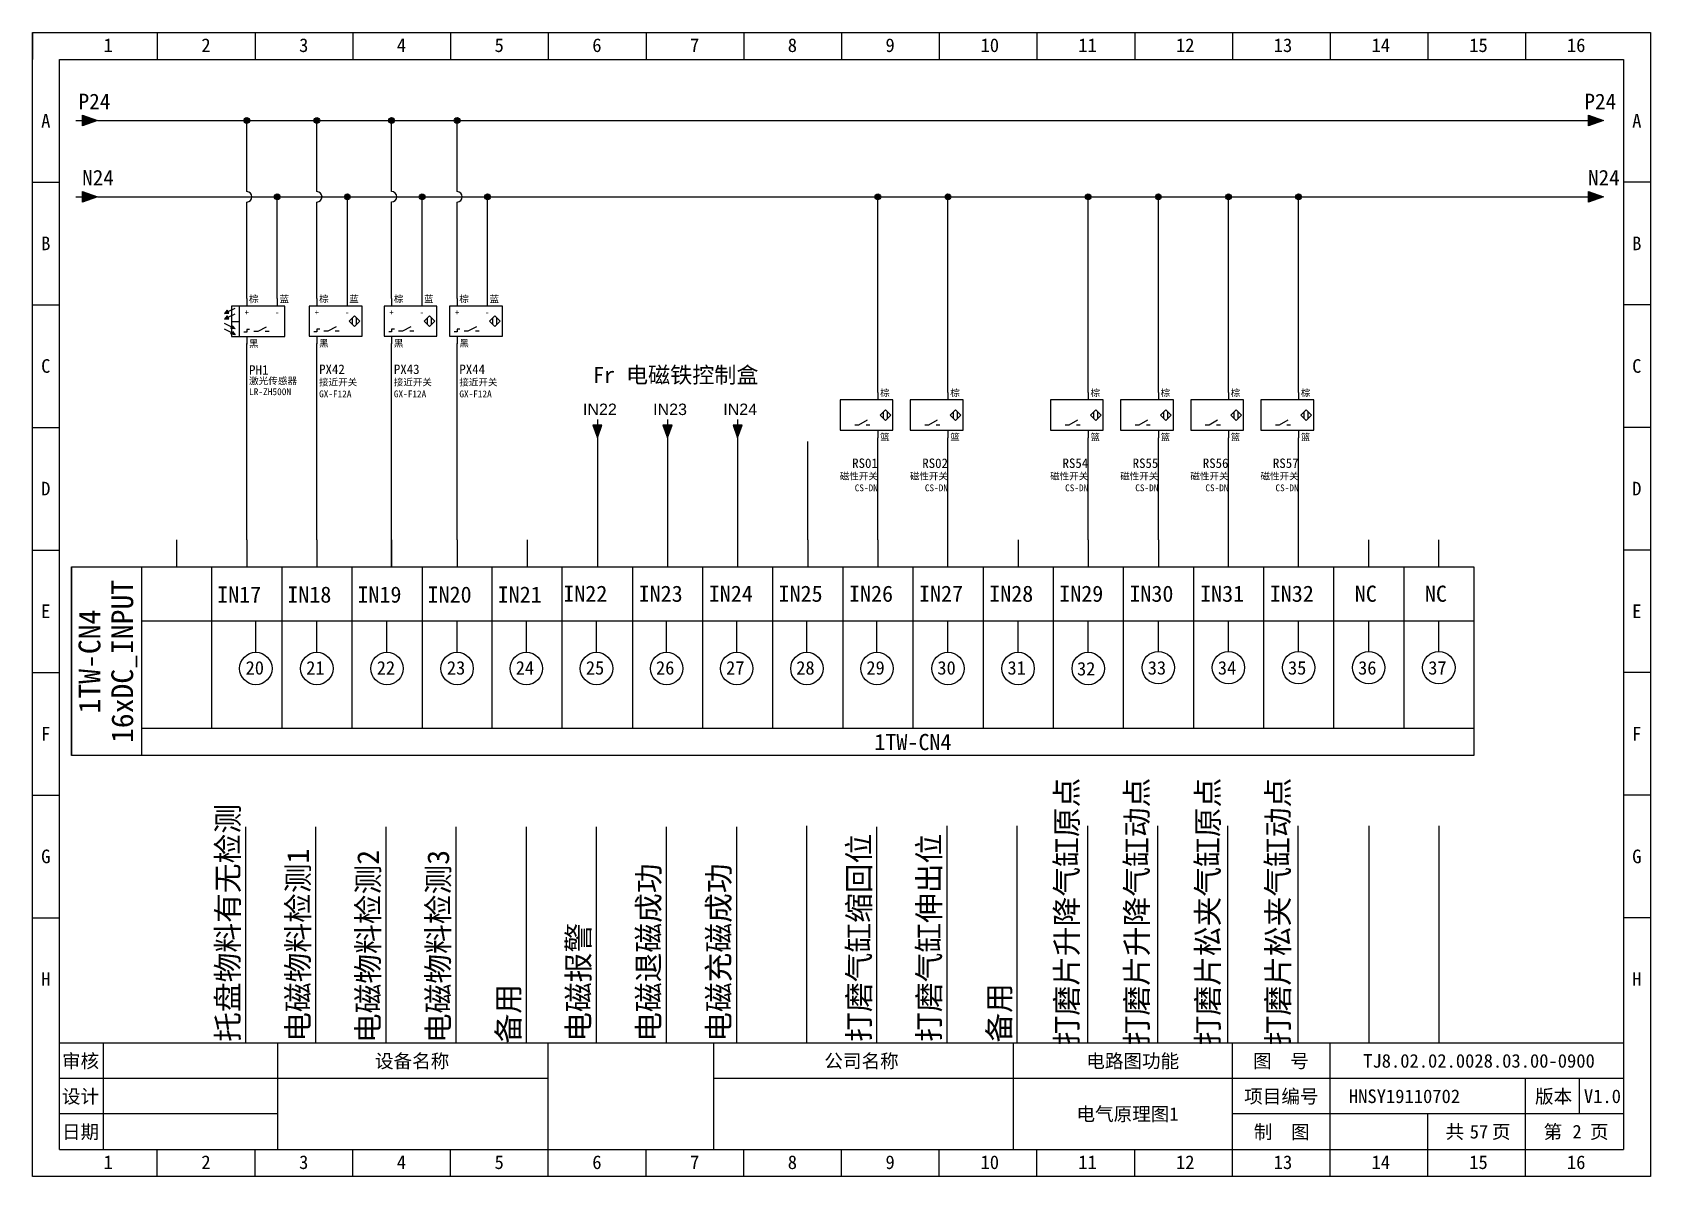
# Model space of a CAD drawing. Header units: millimetres. Extents: x 914 to 910632, y -176 to 682692.
# Drawn here: x 2902.3 to 3199.3, y 3046.2 to 3256.2 of the extents above; entities that cross this region are included whole.
import ezdxf
from ezdxf.enums import TextEntityAlignment as Align

# ---------------------------------------------------------------- set-up
doc = ezdxf.new("R2010")
doc.units = ezdxf.units.MM
doc.layers.add('EPLAN300', color=5, linetype='Continuous', lineweight=25)
doc.layers.add('EPLAN311', color=1, linetype='Continuous', lineweight=25)
doc.styles.get("Standard").update_dxf_attribs({"font": 'arial.ttf'})
doc.styles.add('宋体', font='')
doc.styles.get('宋体').set_extended_font_data('宋体')

# ---------------------------------------------------------------- blocks, each defined once
blk = doc.blocks.new('EPLSYM_LibrarySPECIAL_Symbol8_Variant0_Placement1')
at = {"linetype": 'Continuous', "lineweight": 25, "ltscale": 4}
blk.add_hatch(color=1, dxfattribs=at).paths.add_polyline_path([(-0.75, 1), (2, 0), (-0.75, -1)], flags=0)
at = {"color": 1, "linetype": 'Continuous', "lineweight": 25, "ltscale": 4}
blk.add_line((-2, 0), (-0.75, 0), dxfattribs=at)
blk.add_lwpolyline([(-0.75, 1), (2, 0), (-0.75, -1)], close=True, dxfattribs=at)
at = {"color": 5}
blk.add_attdef('70_20010', text='', height=2.85, dxfattribs=at).set_placement((3, 0), align=Align.MIDDLE_LEFT)
at = {"color": 73}
for tag, p in [('70_24350', (33.76, 0)), ('70_24300', (72.31, 0))]:
    blk.add_attdef(tag, text='', height=2.06, dxfattribs=at).set_placement(p, align=Align.MIDDLE_LEFT)
blk = doc.blocks.new('光电光栅常开')
at = {"layer": 'EPLAN300', "linetype": 'Continuous', "lineweight": 25, "ltscale": 4}
for points in [[(-3.56, 6.25), (-4.09, 5.65), (-3.3, 5.72)], [(-3.56, 5.2), (-4.09, 4.6), (-3.3, 4.67)], [(-2.63, 3.39), (-2.1, 2.8), (-2.89, 2.87)], [(-2.63, 2.34), (-2.1, 1.75), (-2.89, 1.82)]]:
    blk.add_hatch(color=5, dxfattribs=at).paths.add_polyline_path(points, flags=0)
at = {"layer": 'EPLAN300', "color": 5, "linetype": 'Continuous', "lineweight": 25, "ltscale": 4}
for p, q in [((-3.43, 5.99), (-2.1, 6.65)), ((-1.4, 7), (-1.4, 1.4)), ((0, 8.4), (0, 7)), ((5.6, 8.4), (5.6, 7)), ((-2.76, 3.13), (-4.09, 3.8)), ((-3.43, 4.94), (-2.1, 5.6)), ((-2.8, 4.2), (-1.4, 4.2)), ((3.59, 3.14), (2.01, 2.36)), ((-2.76, 2.08), (-4.09, 2.75)), ((0, 2.71), (0, 2.19)), ((0, 1.4), (0, 0))]:
    blk.add_line(p, q, dxfattribs=at)
at = {"layer": 'EPLAN300', "color": 5, "linetype": 'Continuous', "lineweight": 25}
for p, q in [((0, 2.19), (-0.53, 2.19)), ((0.53, 2.71), (0, 2.71)), ((2.01, 2.36), (1.31, 2.36)), ((4.11, 2.36), (3.41, 2.36))]:
    blk.add_line(p, q, dxfattribs=at)
at = {"layer": 'EPLAN300', "color": 5, "linetype": 'Continuous', "lineweight": 25, "ltscale": 4}
for points in [[(-3.56, 6.25), (-4.09, 5.65), (-3.3, 5.72)], [(-2.8, 1.4), (7, 1.4), (7, 7), (-2.8, 7)], [(-3.56, 5.2), (-4.09, 4.6), (-3.3, 4.67)], [(-2.63, 3.39), (-2.1, 2.8), (-2.89, 2.87)], [(-2.63, 2.34), (-2.1, 1.75), (-2.89, 1.82)]]:
    blk.add_lwpolyline(points, close=True, dxfattribs=at)
at = {"color": 0, "style": '宋体'}
for tag, p in [('01', (0.42, 7.67)), ('03', (6.02, 7.67)), ('02', (0.42, -0.54)), ('05', (0.42, -7.76)), ('06', (0.42, -9.92))]:
    blk.add_attdef(tag, p, '', height=1.26, dxfattribs=at)
at = {"color": 5, "style": '宋体'}
blk.add_attdef('04', (0.42, -5.6), '', height=1.75, dxfattribs=at)
at = {"layer": 'EPLAN300', "color": 5, "style": '宋体'}
for s, p in [('+', (0, 5.84)), ('-', (5.6, 5.84))]:
    blk.add_text(s, height=1.05, dxfattribs=at).set_placement(p, align=Align.MIDDLE_CENTER)
blk = doc.blocks.new('磁性接近开关2线常开')
at = {"layer": 'EPLAN300', "color": 5, "linetype": 'Continuous', "lineweight": 25, "ltscale": 4}
for p, q in [((0, 8.4), (0, 7)), ((-2.01, 3.24), (-3.59, 2.36)), ((1.03, 3.58), (1.03, 4.82)), ((1.77, 3.58), (1.77, 4.82)), ((0, 1.4), (0, 0))]:
    blk.add_line(p, q, dxfattribs=at)
at = {"layer": 'EPLAN300', "color": 5, "linetype": 'Continuous', "lineweight": 25}
for p, q in [((-3.59, 2.36), (-4.29, 2.36)), ((-1.49, 2.36), (-2.19, 2.36))]:
    blk.add_line(p, q, dxfattribs=at)
at = {"layer": 'EPLAN300', "color": 5, "linetype": 'Continuous', "lineweight": 25, "ltscale": 4}
for points in [[(2.8, 7), (-7, 7), (-7, 1.4), (2.8, 1.4)], [(1.4, 5.19), (0.41, 4.2), (1.4, 3.21), (2.39, 4.2)]]:
    blk.add_lwpolyline(points, close=True, dxfattribs=at)
at = {"color": 0, "style": '宋体'}
for tag, p in [('01', (0.42, 7.67)), ('02', (0.42, -0.54))]:
    blk.add_attdef(tag, p, '', height=1.26, dxfattribs=at)
at = {"color": 5, "style": '宋体'}
blk.add_attdef('03', text='', height=1.75, dxfattribs=at).set_placement((0, -5.6), align=Align.RIGHT)
at = {"color": 0, "style": '宋体'}
for tag, p in [('04', (0, -7.76)), ('05', (0, -9.92))]:
    blk.add_attdef(tag, text='', height=1.26, dxfattribs=at).set_placement(p, align=Align.RIGHT)
blk = doc.blocks.new('箭头下')
at = {"layer": 'EPLAN311', "linetype": 'Continuous', "lineweight": 25, "ltscale": 4}
blk.add_hatch(color=1, dxfattribs=at).paths.add_polyline_path([(-0.7, -0.875), (0, -2.8), (0.7, -0.875)], flags=0)
at = {"layer": 'EPLAN311', "color": 1, "linetype": 'Continuous', "lineweight": 25, "ltscale": 4}
blk.add_line((0, 0), (0, -0.875), dxfattribs=at)
blk.add_lwpolyline([(-0.7, -0.875), (0, -2.8), (0.7, -0.875)], close=True, dxfattribs=at)
at = {"color": 5}
blk.add_attdef('70_20010', text='', height=1.7535, dxfattribs=at).set_placement((0, -3.8507), align=Align.TOP_CENTER)
blk = doc.blocks.new('磁性接近开关3线常开')
at = {"color": 5, "linetype": 'Continuous', "lineweight": 25, "ltscale": 4}
for p, q in [((0, 8.4), (0, 7)), ((5.6, 8.4), (5.6, 7)), ((3.59, 3.14), (2.01, 2.36)), ((6.63, 3.58), (6.63, 4.82)), ((7.37, 3.58), (7.37, 4.82)), ((0, 2.71), (0, 2.19)), ((0, 1.4), (0, 0))]:
    blk.add_line(p, q, dxfattribs=at)
at = {"color": 5, "linetype": 'Continuous', "lineweight": 25}
for p, q in [((0, 2.19), (-0.53, 2.19)), ((0.53, 2.71), (0, 2.71)), ((2.01, 2.36), (1.31, 2.36)), ((4.11, 2.36), (3.41, 2.36))]:
    blk.add_line(p, q, dxfattribs=at)
at = {"color": 5, "linetype": 'Continuous', "lineweight": 25, "ltscale": 4}
for points in [[(-1.4, 1.4), (8.4, 1.4), (8.4, 7), (-1.4, 7)], [(7, 5.19), (6.01, 4.2), (7, 3.21), (7.99, 4.2)]]:
    blk.add_lwpolyline(points, close=True, dxfattribs=at)
at = {"color": 5, "style": '宋体'}
for s, p in [('+', (0, 5.84)), ('-', (5.6, 5.84))]:
    blk.add_text(s, height=1.05, dxfattribs=at).set_placement(p, align=Align.MIDDLE_CENTER)
at = {"color": 0, "style": '宋体'}
for tag, p in [('01', (0.42, 7.67)), ('03', (6.02, 7.67)), ('02', (0.42, -0.54)), ('05', (0.42, -7.76)), ('06', (0.42, -9.92))]:
    blk.add_attdef(tag, p, '', height=1.26, dxfattribs=at)
at = {"color": 5, "style": '宋体'}
blk.add_attdef('04', (0.42, -5.6), '', height=1.75, dxfattribs=at)
blk = doc.blocks.new('*U388')
blk.add_line((-2.5, 0), (2.5, 0))
blk = doc.blocks.new('*U389')
at = {"color": 0, "linetype": 'ByBlock', "lineweight": -2, "transparency": 16777216}
for p in [(0, 0), (0, -22.5), (0, -45), (0, -67.5), (0, -90), (0, -112.5), (0, -135)]:
    blk.add_blockref('*U388', p, dxfattribs=at)
blk = doc.blocks.new('*U390')
blk.add_line((-2.5, 0), (2.5, 0))
blk = doc.blocks.new('*U391')
at = {"color": 0, "linetype": 'ByBlock', "lineweight": -2, "transparency": 16777216}
for p in [(0, 0), (0, -22.5), (0, -45), (0, -67.5), (0, -90), (0, -112.5), (0, -135)]:
    blk.add_blockref('*U390', p, dxfattribs=at)
blk = doc.blocks.new('制图图框')
for p, q in [((-2700.08, 789.32), (-2403.08, 789.32)), ((-2700.08, 579.32), (-2700.08, 789.32)), ((-2700.08, 789.32), (-2700.08, 784.32)), ((-2700.08, 789.32), (-2695.08, 789.32)), ((-2677.15, 789.32), (-2677.15, 784.32)), ((-2659.21, 789.32), (-2659.21, 784.32)), ((-2641.27, 789.32), (-2641.27, 784.32)), ((-2623.33, 789.32), (-2623.33, 784.32)), ((-2605.4, 789.32), (-2605.4, 784.32)), ((-2587.46, 789.32), (-2587.46, 784.32)), ((-2569.52, 789.32), (-2569.52, 784.32)), ((-2551.58, 789.32), (-2551.58, 784.32)), ((-2533.65, 789.32), (-2533.65, 784.32)), ((-2515.71, 789.32), (-2515.71, 784.32)), ((-2497.77, 789.32), (-2497.77, 784.32)), ((-2479.83, 789.32), (-2479.83, 784.32)), ((-2461.9, 789.32), (-2461.9, 784.32)), ((-2443.96, 789.32), (-2443.96, 784.32)), ((-2426.02, 789.32), (-2426.02, 784.32)), ((-2403.08, 789.32), (-2403.08, 579.32)), ((-2403.08, 789.32), (-2403.08, 784.32)), ((-2695.08, 784.32), (-2408.08, 784.32)), ((-2695.08, 584.32), (-2695.08, 784.32)), ((-2408.08, 784.32), (-2408.08, 584.32)), ((-2408.08, 603.82), (-2695.08, 603.82)), ((-2687.08, 603.82), (-2687.08, 584.32)), ((-2655.08, 603.82), (-2655.08, 584.32)), ((-2655.08, 603.82), (-2655.08, 584.32)), ((-2605.4, 579.32), (-2605.4, 603.82)), ((-2575.08, 603.82), (-2575.08, 584.32)), ((-2575.08, 603.82), (-2575.08, 584.32)), ((-2575.08, 603.82), (-2575.08, 584.32)), ((-2520.08, 603.82), (-2520.08, 584.32)), ((-2479.83, 579.32), (-2479.83, 603.82)), ((-2461.9, 579.32), (-2461.9, 603.82)), ((-2655.08, 597.32), (-2695.08, 597.32)), ((-2605.4, 597.32), (-2655.08, 597.32)), ((-2408.08, 597.32), (-2575.08, 597.32)), ((-2426.02, 579.32), (-2426.02, 597.32)), ((-2416.18, 597.32), (-2416.18, 590.82)), ((-2655.08, 590.82), (-2695.08, 590.82)), ((-2408.08, 590.82), (-2479.83, 590.82)), ((-2443.96, 579.32), (-2443.96, 590.82)), ((-2695.08, 584.32), (-2408.08, 584.32)), ((-2677.15, 579.32), (-2677.15, 584.32)), ((-2659.21, 579.32), (-2659.21, 584.32)), ((-2641.27, 579.32), (-2641.27, 584.32)), ((-2623.33, 579.32), (-2623.33, 584.32)), ((-2587.46, 579.32), (-2587.46, 584.32)), ((-2569.52, 579.32), (-2569.52, 584.32)), ((-2551.58, 579.32), (-2551.58, 584.32)), ((-2533.65, 579.32), (-2533.65, 584.32)), ((-2515.71, 579.32), (-2515.71, 584.32)), ((-2497.77, 579.32), (-2497.77, 584.32)), ((-2403.08, 579.32), (-2700.08, 579.32))]:
    blk.add_line(p, q)
blk.add_blockref('*U389', (-2697.58, 761.82))
at = {"xscale": -1}
blk.add_blockref('*U391', (-2405.58, 761.82), dxfattribs=at)
at = {"style": '宋体'}
for s, p in [('1', (-2687.01, 785.71)), ('2', (-2669.07, 785.71)), ('3', (-2651.13, 785.71)), ('4', (-2633.2, 785.71)), ('5', (-2615.26, 785.71)), ('6', (-2597.32, 785.71)), ('7', (-2579.38, 785.71)), ('8', (-2561.45, 785.71)), ('9', (-2543.51, 785.71)), ('10', (-2526.07, 785.71)), ('11', (-2508.13, 785.71)), ('12', (-2490.2, 785.71)), ('13', (-2472.26, 785.71)), ('14', (-2454.32, 785.71)), ('15', (-2436.38, 785.71)), ('16', (-2418.45, 785.71)), ('A', (-2698.47, 771.84)), ('A', (-2406.47, 771.84)), ('B', (-2698.47, 749.34)), ('B', (-2406.47, 749.34)), ('C', (-2698.47, 726.84)), ('C', (-2406.47, 726.84)), ('D', (-2698.47, 704.34)), ('D', (-2406.47, 704.34)), ('E', (-2698.47, 681.84)), ('E', (-2406.47, 681.84)), ('F', (-2698.47, 659.34)), ('F', (-2406.47, 659.34)), ('G', (-2698.47, 636.84)), ('G', (-2406.47, 636.84)), ('H', (-2698.47, 614.34)), ('H', (-2406.47, 614.34)), ('审核', (-2694.65, 599.29)), ('设备名称', (-2637.2, 599.28)), ('公司名称', (-2554.73, 599.29)), ('电路图功能', (-2506.66, 599.29)), ('图  号', (-2476.05, 599.3)), ('设计', (-2694.66, 592.79)), ('项目编号', (-2477.68, 592.79)), ('版本', (-2424.3, 592.79)), ('日期', (-2694.66, 586.29)), ('制  图', (-2475.91, 586.28)), ('共   页', (-2440.72, 586.31)), ('第   页', (-2422.72, 586.3)), ('1', (-2687.01, 580.71)), ('2', (-2669.07, 580.71)), ('3', (-2651.13, 580.71)), ('4', (-2633.2, 580.71)), ('5', (-2615.26, 580.71)), ('6', (-2597.32, 580.71)), ('7', (-2579.38, 580.71)), ('8', (-2561.45, 580.71)), ('9', (-2543.51, 580.71)), ('10', (-2526.07, 580.71)), ('11', (-2508.13, 580.71)), ('12', (-2490.2, 580.71)), ('13', (-2472.26, 580.71)), ('14', (-2454.32, 580.71)), ('15', (-2436.38, 580.71)), ('16', (-2418.45, 580.71))]:
    blk.add_text(s, height=2.5, dxfattribs=at).set_placement(p)

msp = doc.modelspace()

# ---------------------------------------------------------------- hatches: boundary and pattern name
at = {"layer": 'EPLAN311', "ltscale": 4}
h = msp.add_hatch(color=1, dxfattribs=at)
edge = h.paths.add_edge_path()
edge.add_arc((2941.63, 3240.049), 0.52, 0, 360)
h = msp.add_hatch(color=1, dxfattribs=at)
edge = h.paths.add_edge_path()
edge.add_arc((2954.5, 3240.049), 0.52, 0, 360)
h = msp.add_hatch(color=1, dxfattribs=at)
edge = h.paths.add_edge_path()
edge.add_arc((2968.219, 3240.053), 0.52, 0, 360)
h = msp.add_hatch(color=1, dxfattribs=at)
edge = h.paths.add_edge_path()
edge.add_arc((2980.24, 3240.049), 0.52, 0, 360)
h = msp.add_hatch(color=1, dxfattribs=at)
edge = h.paths.add_edge_path()
edge.add_arc((2947.229, 3226.04), 0.52, 0, 360)
h = msp.add_hatch(color=1, dxfattribs=at)
edge = h.paths.add_edge_path()
edge.add_arc((2960.099, 3226.04), 0.52, 0, 360)
h = msp.add_hatch(color=1, dxfattribs=at)
edge = h.paths.add_edge_path()
edge.add_arc((2973.818, 3226.043), 0.52, 0, 360)
h = msp.add_hatch(color=1, dxfattribs=at)
edge = h.paths.add_edge_path()
edge.add_arc((2985.839, 3226.04), 0.52, 0, 360)
h = msp.add_hatch(color=1, dxfattribs=at)
edge = h.paths.add_edge_path()
edge.add_arc((3057.459, 3226.045), 0.52, 0, 360)
h = msp.add_hatch(color=1, dxfattribs=at)
edge = h.paths.add_edge_path()
edge.add_arc((3070.329, 3226.045), 0.52, 0, 360)
h = msp.add_hatch(color=1, dxfattribs=at)
edge = h.paths.add_edge_path()
edge.add_arc((3096.069, 3226.045), 0.52, 0, 360)
h = msp.add_hatch(color=1, dxfattribs=at)
edge = h.paths.add_edge_path()
edge.add_arc((3108.939, 3226.045), 0.52, 0, 360)
h = msp.add_hatch(color=1, dxfattribs=at)
edge = h.paths.add_edge_path()
edge.add_arc((3121.809, 3226.045), 0.52, 0, 360)
h = msp.add_hatch(color=1, dxfattribs=at)
edge = h.paths.add_edge_path()
edge.add_arc((3134.679, 3226.045), 0.52, 0, 360)

# ---------------------------------------------------------------- linework, layer by layer
at = {"color": 0}
for p, q in [((2914.241, 3240.051), (3186.621, 3240.044)), ((2941.629, 3226.997), (2941.63, 3240.049)), ((2954.499, 3226.997), (2954.5, 3240.049)), ((2968.219, 3227), (2968.219, 3240.053)), ((2980.239, 3226.997), (2980.24, 3240.049)), ((2914.259, 3226.044), (3186.621, 3226.044)), ((2947.229, 3207.383), (2947.229, 3226.04)), ((2960.099, 3207.383), (2960.099, 3226.04)), ((2973.818, 3207.386), (2973.818, 3226.043)), ((2985.839, 3207.383), (2985.839, 3226.04)), ((3057.459, 3190.141), (3057.459, 3226.044)), ((3070.329, 3190.141), (3070.329, 3226.044)), ((3096.069, 3190.141), (3096.069, 3226.044)), ((3108.939, 3190.141), (3108.939, 3226.044)), ((3121.809, 3190.141), (3121.809, 3226.044)), ((3134.679, 3190.141), (3134.679, 3226.044)), ((2941.629, 3207.383), (2941.629, 3225.087)), ((2954.499, 3207.383), (2954.499, 3225.087)), ((2968.218, 3207.386), (2968.219, 3225.09)), ((2980.239, 3207.383), (2980.239, 3225.087)), ((2941.629, 3163.101), (2941.629, 3199.116)), ((2954.499, 3163.101), (2954.499, 3199.116)), ((2968.218, 3163.104), (2968.218, 3199.12)), ((2980.239, 3163.101), (2980.239, 3199.116)), ((3044.589, 3163.104), (3044.589, 3181.112)), ((3057.459, 3163.104), (3057.459, 3181.825)), ((3070.329, 3163.104), (3070.329, 3181.825)), ((3096.069, 3163.104), (3096.069, 3181.825)), ((3108.939, 3163.104), (3108.939, 3181.825)), ((3121.809, 3163.104), (3121.809, 3181.825)), ((3134.679, 3163.104), (3134.679, 3181.825))]:
    msp.add_line(p, q, dxfattribs=at)
for p, q in [((3005.979, 3181.825), (3005.979, 3163.101)), ((3018.849, 3181.825), (3018.849, 3163.101)), ((3031.719, 3181.825), (3031.719, 3163.101)), ((2928.759, 3163.101), (2928.759, 3158.151)), ((2941.629, 3163.101), (2941.629, 3158.151)), ((2954.499, 3163.101), (2954.499, 3158.151)), ((2968.218, 3163.104), (2968.218, 3158.154)), ((2968.218, 3158.154), (2968.218, 3163.104)), ((2980.239, 3163.101), (2980.239, 3158.151)), ((2993.109, 3163.101), (2993.109, 3158.151)), ((3005.979, 3163.101), (3005.979, 3158.151)), ((3018.849, 3163.101), (3018.849, 3158.151)), ((3031.719, 3163.101), (3031.719, 3158.151)), ((3044.589, 3163.101), (3044.589, 3158.151)), ((3057.459, 3163.101), (3057.459, 3158.151)), ((3070.329, 3158.151), (3070.329, 3163.101)), ((3083.199, 3163.101), (3083.199, 3158.151)), ((3083.199, 3163.101), (3083.199, 3158.151)), ((3096.069, 3163.101), (3096.069, 3158.151)), ((3108.939, 3163.101), (3108.939, 3158.151)), ((3121.809, 3158.151), (3121.809, 3163.101)), ((3134.679, 3158.151), (3134.679, 3163.101)), ((3147.549, 3158.151), (3147.549, 3163.101)), ((3160.419, 3158.151), (3160.419, 3163.101)), ((2909.454, 3158.151), (3166.854, 3158.151)), ((2909.454, 3123.501), (2909.454, 3158.151)), ((2909.454, 3158.151), (2909.454, 3123.501)), ((2922.324, 3158.151), (2922.324, 3123.501)), ((2935.194, 3158.151), (2935.194, 3128.451)), ((2948.064, 3158.151), (2948.064, 3128.451)), ((2960.934, 3158.151), (2960.934, 3128.451)), ((2973.804, 3158.151), (2973.804, 3128.451)), ((2986.674, 3128.451), (2986.674, 3158.151)), ((2999.544, 3128.451), (2999.544, 3158.151)), ((3012.414, 3158.151), (3012.414, 3128.451)), ((3025.284, 3158.151), (3025.284, 3128.451)), ((3038.154, 3158.151), (3038.154, 3128.451)), ((3051.024, 3158.151), (3051.024, 3128.429)), ((3063.894, 3158.151), (3063.894, 3128.451)), ((3076.764, 3158.151), (3076.764, 3128.451)), ((3089.634, 3158.151), (3089.634, 3128.451)), ((3102.504, 3158.151), (3102.504, 3128.451)), ((3115.374, 3158.151), (3115.374, 3128.451)), ((3128.244, 3158.151), (3128.244, 3128.451)), ((3141.114, 3158.151), (3141.114, 3128.451)), ((3153.984, 3158.151), (3153.984, 3128.451)), ((3166.854, 3158.151), (3166.854, 3123.501)), ((2922.324, 3148.251), (3166.854, 3148.251)), ((2943.299, 3142.442), (2943.299, 3148.251)), ((2954.499, 3142.442), (2954.499, 3148.251)), ((2967.369, 3142.442), (2967.369, 3148.251)), ((2980.239, 3142.442), (2980.239, 3148.251)), ((3096.069, 3142.442), (3096.069, 3148.251)), ((3108.939, 3142.601), (3108.939, 3148.251)), ((3121.809, 3142.601), (3121.809, 3148.251)), ((3134.679, 3142.601), (3134.679, 3148.251)), ((3147.549, 3142.601), (3147.549, 3148.251)), ((3160.419, 3142.601), (3160.419, 3148.251)), ((2992.954, 3142.442), (2992.954, 3148.092)), ((3005.824, 3142.442), (3005.824, 3148.092)), ((3018.694, 3142.442), (3018.694, 3148.092)), ((3031.564, 3142.442), (3031.564, 3148.092)), ((3044.434, 3142.442), (3044.434, 3148.092)), ((3057.304, 3142.442), (3057.304, 3148.092)), ((3070.329, 3142.442), (3070.329, 3148.092)), ((3083.199, 3142.442), (3083.199, 3148.092)), ((3166.854, 3128.451), (2922.324, 3128.451)), ((3166.854, 3123.501), (2909.454, 3123.501)), ((2941.474, 3070.719), (2941.474, 3110.419)), ((2954.344, 3070.719), (2954.344, 3110.419)), ((2967.214, 3070.719), (2967.214, 3110.419)), ((2980.084, 3070.719), (2980.084, 3110.419)), ((2992.954, 3070.719), (2992.954, 3110.419)), ((3005.824, 3070.719), (3005.824, 3110.419)), ((3018.694, 3070.719), (3018.694, 3110.419)), ((3031.564, 3070.719), (3031.564, 3110.419)), ((3044.434, 3070.879), (3044.434, 3110.578)), ((3057.304, 3070.719), (3057.304, 3110.419)), ((3070.174, 3070.879), (3070.174, 3110.578)), ((3083.044, 3070.879), (3083.044, 3110.578)), ((3095.914, 3110.623), (3095.914, 3070.923)), ((3108.784, 3110.623), (3108.784, 3070.923)), ((3121.654, 3110.623), (3121.654, 3070.923)), ((3134.524, 3110.623), (3134.524, 3070.923)), ((3147.549, 3110.623), (3147.549, 3070.923)), ((3160.419, 3110.623), (3160.419, 3070.923)), ((3031.564, 3089.15), (3031.564, 3089.15))]:
    msp.add_line(p, q)
for centre in [(2943.299, 3139.472), (2954.499, 3139.472), (2967.369, 3139.472), (2980.239, 3139.472), (2992.954, 3139.472), (3005.824, 3139.472), (3018.694, 3139.472), (3031.564, 3139.472), (3044.434, 3139.472), (3057.304, 3139.472), (3070.329, 3139.472), (3083.199, 3139.472), (3096.069, 3139.472), (3108.939, 3139.631), (3121.809, 3139.631), (3134.679, 3139.631), (3147.549, 3139.631), (3160.419, 3139.631)]:
    msp.add_circle(centre, 2.97)
for centre in [(2941.629, 3226.042), (2954.499, 3226.042), (2968.219, 3226.045), (2980.239, 3226.042)]:
    msp.add_arc(centre, 0.955, 270, 90)
at = {"layer": 'EPLAN311', "color": 1, "ltscale": 4}
for centre in [(2941.63, 3240.049), (2954.5, 3240.049), (2968.219, 3240.053), (2980.24, 3240.049), (2947.229, 3226.04), (2960.099, 3226.04), (2973.818, 3226.043), (2985.839, 3226.04), (3057.459, 3226.045), (3070.329, 3226.045), (3096.069, 3226.045), (3108.939, 3226.045), (3121.809, 3226.045), (3134.679, 3226.045)]:
    msp.add_circle(centre, 0.52, dxfattribs=at)

# ---------------------------------------------------------------- block references
msp.add_blockref('制图图框', (5602.373, 2466.901))
at = {"color": 7}
ref = msp.add_blockref('EPLSYM_LibrarySPECIAL_Symbol8_Variant0_Placement1', (2912.259, 3240.044), dxfattribs=at)
ref.add_attrib('70_20010', 'P24', dxfattribs={"color": 5, "height": 2.8548, "style": '宋体'}).set_placement((2910.775, 3243.544), align=Align.MIDDLE_LEFT)
ref = msp.add_blockref('EPLSYM_LibrarySPECIAL_Symbol8_Variant0_Placement1', (3188.621, 3240.044), dxfattribs=at)
ref.add_attrib('70_20010', 'P24', dxfattribs={"color": 5, "height": 2.8548, "style": '宋体'}).set_placement((3187.137, 3243.544), align=Align.MIDDLE_LEFT)
ref = msp.add_blockref('EPLSYM_LibrarySPECIAL_Symbol8_Variant0_Placement1', (2912.259, 3226.044), dxfattribs=at)
ref.add_attrib('70_20010', 'N24', dxfattribs={"color": 5, "height": 2.8548, "style": '宋体'}).set_placement((2911.433, 3229.557), align=Align.MIDDLE_LEFT)
ref = msp.add_blockref('EPLSYM_LibrarySPECIAL_Symbol8_Variant0_Placement1', (3188.621, 3226.044), dxfattribs=at)
ref.add_attrib('70_20010', 'N24', dxfattribs={"color": 5, "height": 2.8548, "style": '宋体'}).set_placement((3187.795, 3229.557), align=Align.MIDDLE_LEFT)
ref = msp.add_blockref('光电光栅常开', (2941.629, 3198.983))
ref.add_attrib('01', '棕', (2942.049, 3206.655), dxfattribs={"color": 0, "height": 1.263, "style": '宋体'})
ref.add_attrib('02', '黑', (2942.049, 3198.448), dxfattribs={"color": 0, "height": 1.263, "style": '宋体'})
ref.add_attrib('03', '蓝', (2947.649, 3206.655), dxfattribs={"color": 0, "height": 1.263, "style": '宋体'})
ref.add_attrib('04', 'PH1', (2942.049, 3193.38), dxfattribs={"color": 5, "height": 1.7535, "style": '宋体'})
ref.add_attrib('05', '激光传感器', (2942.049, 3191.625), dxfattribs={"color": 0, "height": 1.2625, "style": '宋体'})
ref.add_attrib('06', 'LR-ZH500N', (2942.049, 3189.638), dxfattribs={"color": 0, "height": 1.2625, "style": '宋体'})
at = {"xscale": 0.99, "yscale": 0.99, "zscale": 0.99}
for name, p, values in [('磁性接近开关3线常开', (2954.499, 3199.067), {'06': 'GX-F12A', '05': '接近开关', '04': 'PX42', '03': '蓝', '02': '黑', '01': '棕'}), ('磁性接近开关3线常开', (2968.218, 3199.07), {'06': 'GX-F12A', '05': '接近开关', '04': 'PX43', '03': '蓝', '02': '黑', '01': '棕'}), ('磁性接近开关3线常开', (2980.239, 3199.067), {'06': 'GX-F12A', '05': '接近开关', '04': 'PX44', '03': '蓝', '02': '黑', '01': '棕'}), ('磁性接近开关2线常开', (3057.459, 3181.825), {'05': 'CS-DN', '04': '磁性开关', '03': 'RS01', '02': '篮', '01': '棕'}), ('磁性接近开关2线常开', (3070.329, 3181.825), {'05': 'CS-DN', '04': '磁性开关', '03': 'RS02', '02': '篮', '01': '棕'}), ('磁性接近开关2线常开', (3096.069, 3181.825), {'05': 'CS-DN', '04': '磁性开关', '03': 'RS54', '02': '篮', '01': '棕'}), ('磁性接近开关2线常开', (3108.939, 3181.825), {'05': 'CS-DN', '04': '磁性开关', '03': 'RS55', '02': '篮', '01': '棕'}), ('磁性接近开关2线常开', (3121.809, 3181.825), {'05': 'CS-DN', '04': '磁性开关', '03': 'RS56', '02': '篮', '01': '棕'}), ('磁性接近开关2线常开', (3134.679, 3181.825), {'05': 'CS-DN', '04': '磁性开关', '03': 'RS57', '02': '篮', '01': '棕'})]:
    msp.add_blockref(name, p, dxfattribs=at).add_auto_attribs(values)
ref = msp.add_blockref('箭头下', (3005.979, 3185.185), dxfattribs=dict(xscale=1.2, yscale=1.2, zscale=1.2))
ref.add_attrib('70_20010', 'IN22', dxfattribs={"color": 5, "height": 2.1042}).set_placement((3006.45, 3188.091), align=Align.TOP_CENTER)
ref = msp.add_blockref('箭头下', (3018.849, 3185.185), dxfattribs=dict(xscale=1.2, yscale=1.2, zscale=1.2))
ref.add_attrib('70_20010', 'IN23', dxfattribs={"color": 5, "height": 2.1042}).set_placement((3019.32, 3188.091), align=Align.TOP_CENTER)
ref = msp.add_blockref('箭头下', (3031.719, 3185.185), dxfattribs=dict(xscale=1.2, yscale=1.2, zscale=1.2))
ref.add_attrib('70_20010', 'IN24', dxfattribs={"color": 5, "height": 2.1042}).set_placement((3032.19, 3188.091), align=Align.TOP_CENTER)

# ---------------------------------------------------------------- texts
at = {"style": '宋体'}
for s, height, p in [('IN17', 2.97, (2936.21, 3151.557)), ('IN18', 2.97, (2949.08, 3151.557)), ('IN19', 2.97, (2961.95, 3151.557)), ('IN20', 2.97, (2974.82, 3151.557)), ('IN21', 2.97, (2987.69, 3151.557)), ('IN22', 2.97, (2999.732, 3151.716)), ('IN23', 2.97, (3013.559, 3151.716)), ('IN24', 2.97, (3026.429, 3151.716)), ('IN25', 2.97, (3039.241, 3151.716)), ('IN26', 2.97, (3052.169, 3151.716)), ('IN27', 2.97, (3065.014, 3151.716)), ('IN28', 2.97, (3077.901, 3151.716)), ('IN29', 2.97, (3090.754, 3151.716)), ('IN30', 2.97, (3103.624, 3151.716)), ('IN31', 2.97, (3116.602, 3151.716)), ('IN32', 2.97, (3129.389, 3151.716)), ('NC', 2.97, (3144.991, 3151.716)), ('NC', 2.97, (3157.861, 3151.716)), ('20', 2.475, (2941.428, 3138.356)), ('21', 2.475, (2952.553, 3138.355)), ('22', 2.475, (2965.498, 3138.355)), ('23', 2.475, (2978.368, 3138.356)), ('24', 2.475, (2991.007, 3138.355)), ('25', 2.475, (3003.877, 3138.355)), ('26', 2.475, (3016.747, 3138.355)), ('27', 2.475, (3029.617, 3138.355)), ('28', 2.475, (3042.487, 3138.355)), ('29', 2.475, (3055.357, 3138.355)), ('30', 2.475, (3068.383, 3138.355)), ('31', 2.475, (3081.253, 3138.355)), ('32', 2.475, (3094.016, 3138.196)), ('33', 2.475, (3106.993, 3138.355)), ('34', 2.475, (3119.863, 3138.355)), ('35', 2.475, (3132.733, 3138.355)), ('36', 2.475, (3145.603, 3138.355)), ('37', 2.475, (3158.473, 3138.355))]:
    msp.add_text(s, height=height, dxfattribs=at).set_placement(p)
at = {"color": 0, "style": '宋体'}
for s, rotation, p in [('打磨片升降气缸原点', 90, (3094.119, 3070.321)), ('打磨片升降气缸动点', 90, (3106.989, 3070.321)), ('打磨片松夹气缸原点', 90, (3120.015, 3070.321)), ('打磨片松夹气缸动点', 90, (3132.885, 3070.321)), ('托盘物料有无检测', 89.99653, (2940.159, 3070.961)), ('打磨气缸缩回位', 89.99653, (3055.989, 3070.961)), ('打磨气缸伸出位', 89.99653, (3068.859, 3070.961)), ('电磁物料检测1', 89.99653, (2953.029, 3070.961)), ('电磁物料检测2', 89.99653, (2965.899, 3070.719)), ('电磁物料检测3', 89.99653, (2978.769, 3070.719)), ('电磁退磁成功', 89.99653, (3017.379, 3070.961)), ('电磁充磁成功', 89.99653, (3030.249, 3070.961)), ('电磁报警', 89.99653, (3004.509, 3070.961)), ('备用', 89.99653, (2991.639, 3070.653)), ('备用', 89.99653, (3081.729, 3070.812))]:
    msp.add_text(s, height=4, rotation=rotation, dxfattribs=at).set_placement(p)
at = {"char_height": 2.97, "attachment_point": 5, "style": '宋体'}
for s, width, insert in [('Fr 电磁铁控制盒', 47.4123, (3020.366, 3193.191)), ('1TW-CN4  ', 40.15647, (3063.894, 3125.954))]:
    msp.add_mtext_dynamic_manual_height_columns(s, width=width, gutter_width=12.5, heights=[0], dxfattribs=dict(at, insert=insert))
at = {"style": '宋体'}
for tag, p in [('16xDC_INPUT', (2918.787, 3140.766)), ('1TW-CN4', (2912.771, 3140.746))]:
    msp.add_attdef(tag, text='封页', height=4, rotation=90, dxfattribs=at).set_placement(p, align=Align.MIDDLE_CENTER)
for tag, text, p in [('TJ8.02.02.0028.03.00-0900', 'TJ8.01.01.0181.00.01-0900', (3167.789, 3067.469)), ('HNSY19110702', 'HNSY19110702', (3154.117, 3060.969)), ('V1.0', '1.0', (3190.44, 3060.969)), ('电气原理图1', '封页', (3103.289, 3057.719)), ('57', '01', (3167.789, 3054.469)), ('2', '01', (3185.789, 3054.469))]:
    msp.add_attdef(tag, text=text, height=2.5, dxfattribs=at).set_placement(p, align=Align.MIDDLE_CENTER)

doc.saveas('drawing.dxf')
